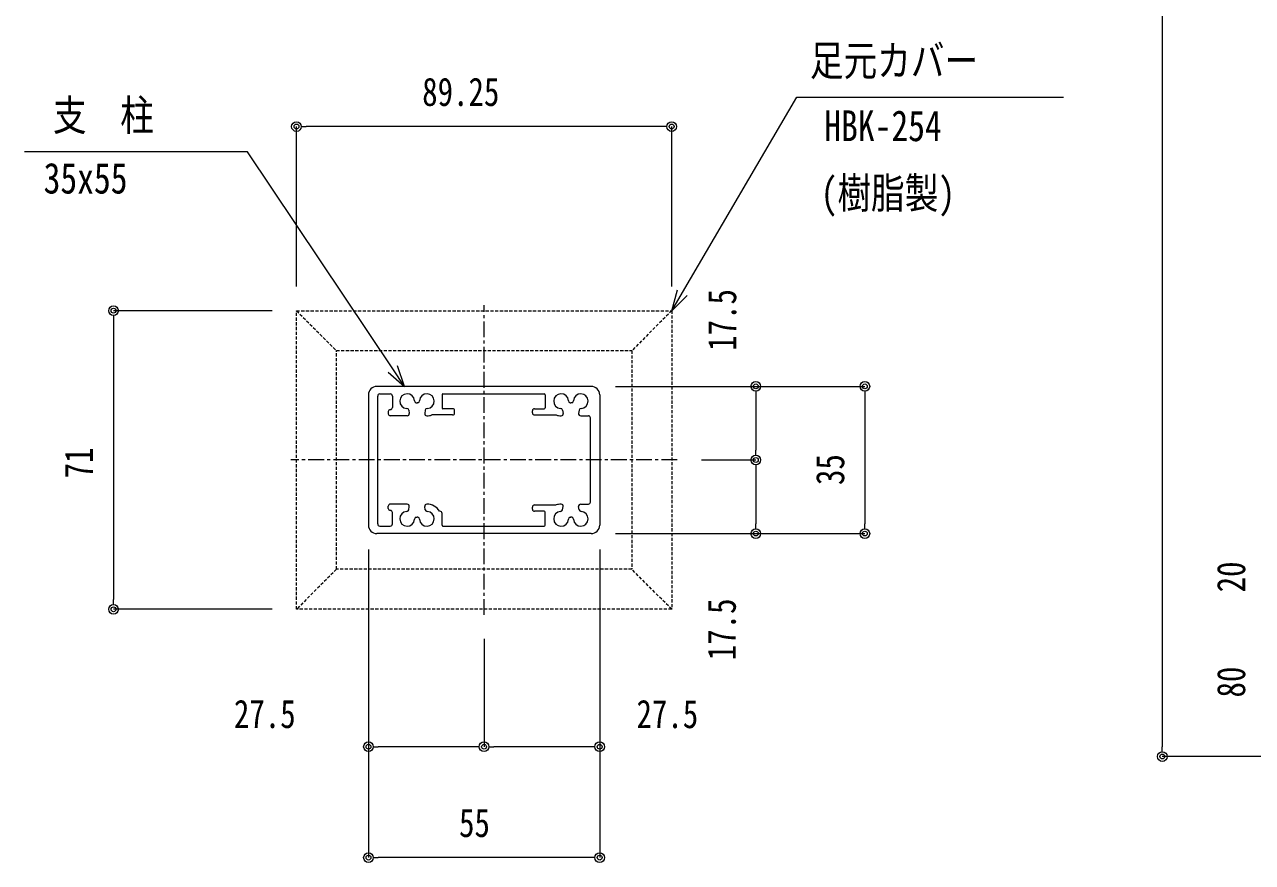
# Model space of a CAD drawing. Units: millimetres, scale not verified, with parts at other scales. Extents: x -3580 to 3580, y -1188 to 1188.
# Drawn here: x -2886 to -2302, y -733 to -335 of the extents above; entities that cross this region are included whole.
import ezdxf
from ezdxf.enums import TextEntityAlignment as Align

# ---------------------------------------------------------------- set-up
doc = ezdxf.new("R2010")
doc.units = ezdxf.units.MM
doc.header["$LTSCALE"] = 6
doc.linetypes.add('USER1', pattern=[2, 1.25, -0.25, 0.25, -0.25])
doc.linetypes.add('USER3', pattern=[0.375, 0.25, -0.125])
for name, color, linetype, lineweight in [('0-0_0', 7, 'Continuous', 18), ('0-8_3中心線', 2, 'USER1', 18), ('0-9_41_U+FF71_U+FF99_U+FF90', 6, 'Continuous', 18), ('0-A_1手摺寸法', 3, 'Continuous', 18), ('0-F_2隠れ', 6, 'USER3', 18)]:
    doc.layers.add(name, color=color, linetype=linetype, lineweight=lineweight)
doc.styles.add('ＭＳ ゴシック', font='')
doc.styles.get('ＭＳ ゴシック').set_extended_font_data('MS Gothic')

msp = doc.modelspace()

# ---------------------------------------------------------------- linework, layer by layer
at = {"layer": '0-0_0', "lineweight": 9}
for p, q in [((-2754.4, -383.302), (-2752.1, -383.302)), ((-2580.5, -383.302), (-2582.8, -383.302)), ((-2578.2, -470.871), (-2573.143, -462.243)), ((-2843.716, -473.171), (-2843.716, -475.471)), ((-2705.328, -506.871), (-2710.891, -498.561)), ((-2538.2, -509.171), (-2538.2, -511.471)), ((-2486.331, -509.171), (-2486.331, -511.471)), ((-2538.2, -539.571), (-2538.2, -537.271)), ((-2538.2, -544.171), (-2538.2, -546.471)), ((-2538.2, -574.571), (-2538.2, -572.271)), ((-2486.331, -574.571), (-2486.331, -572.271)), ((-2843.716, -610.571), (-2843.716, -608.271)), ((-2720.15, -678.243), (-2717.85, -678.243)), ((-2669.75, -678.243), (-2672.05, -678.243)), ((-2665.15, -678.243), (-2662.85, -678.243)), ((-2614.75, -678.243), (-2617.05, -678.243)), ((-2344.824, -680.606), (-2344.824, -678.306)), ((-2720.15, -730.963), (-2717.85, -730.963)), ((-2614.75, -730.963), (-2617.05, -730.963))]:
    msp.add_line(p, q, dxfattribs=at)
at = {"layer": '0-0_0'}
for points in [[(-2573.143, -462.243), (-2518.697, -369.355), (-2391.859, -369.355)], [(-2710.891, -498.561), (-2780.001, -395.334), (-2886.035, -395.334)]]:
    msp.add_lwpolyline(points, dxfattribs=at)
at = {"layer": '0-0_0', "lineweight": 9}
for points in [[(-2570.832, -463.598), (-2578.2, -470.871), (-2575.455, -460.888)], [(-2713.118, -500.052), (-2705.328, -506.871), (-2708.665, -497.07)]]:
    msp.add_lwpolyline(points, dxfattribs=at)
for centre, radius in [((-2756.7, -383.302), 2.3), ((-2756.7, -383.302), 1.15), ((-2578.2, -383.302), 2.3), ((-2578.2, -383.302), 1.15), ((-2843.716, -470.871), 2.3), ((-2843.716, -470.871), 1.15), ((-2538.2, -506.871), 2.3), ((-2538.2, -506.871), 1.15), ((-2486.331, -506.871), 2.3), ((-2486.331, -506.871), 1.15), ((-2538.2, -541.871), 2.3), ((-2538.2, -541.871), 2.3), ((-2538.2, -541.871), 1.15), ((-2538.2, -541.871), 1.15), ((-2538.2, -576.871), 2.3), ((-2538.2, -576.871), 1.15), ((-2486.331, -576.871), 2.3), ((-2486.331, -576.871), 1.15), ((-2843.716, -612.871), 2.3), ((-2843.716, -612.871), 1.15), ((-2722.45, -678.243), 2.3), ((-2722.45, -678.243), 1.15), ((-2667.45, -678.243), 2.3), ((-2667.45, -678.243), 2.3), ((-2667.45, -678.243), 1.15), ((-2667.45, -678.243), 1.15), ((-2612.45, -678.243), 2.3), ((-2612.45, -678.243), 1.15), ((-2344.824, -682.906), 2.3), ((-2344.824, -682.906), 1.15), ((-2722.45, -730.963), 2.3), ((-2722.45, -730.963), 1.15), ((-2612.45, -730.963), 2.3), ((-2612.45, -730.963), 1.15)]:
    msp.add_circle(centre, radius, dxfattribs=at)
at = {"layer": '0-8_3中心線'}
for p, q in [((-2667.45, -615.485), (-2667.45, -468.257)), ((-2575.586, -541.871), (-2759.314, -541.871))]:
    msp.add_line(p, q, dxfattribs=at)
at = {"layer": '0-9_41_U+FF71_U+FF99_U+FF90'}
for p, q in [((-2616.45, -506.871), (-2718.45, -506.871)), ((-2722.45, -510.871), (-2722.45, -572.871)), ((-2718.05, -572.271), (-2718.05, -511.471)), ((-2717.05, -510.471), (-2712.05, -510.471)), ((-2711.05, -511.471), (-2711.05, -516.871)), ((-2687.45, -510.871), (-2687.45, -517.071)), ((-2687.05, -510.471), (-2638.85, -510.471)), ((-2638.45, -510.871), (-2638.45, -517.071)), ((-2612.45, -510.871), (-2612.45, -572.871)), ((-2713.05, -518.871), (-2713.05, -519.871)), ((-2703.288, -518.191), (-2703.023, -519.697)), ((-2699.729, -514.633), (-2699.35, -514.699)), ((-2698.971, -514.633), (-2699.35, -514.699)), ((-2695.412, -518.191), (-2695.678, -519.697)), ((-2682.45, -517.471), (-2687.05, -517.471)), ((-2681.45, -519.471), (-2681.45, -518.471)), ((-2644.45, -519.471), (-2644.45, -518.471)), ((-2643.45, -517.471), (-2638.85, -517.471)), ((-2630.088, -518.191), (-2629.823, -519.697)), ((-2626.529, -514.633), (-2626.15, -514.699)), ((-2625.771, -514.633), (-2626.15, -514.699)), ((-2622.212, -518.191), (-2622.478, -519.697)), ((-2704.05, -520.871), (-2712.05, -520.871)), ((-2682.45, -520.471), (-2692.318, -520.471)), ((-2643.45, -520.471), (-2633.183, -520.471)), ((-2621.5, -520.87), (-2617.85, -520.87)), ((-2616.85, -561.871), (-2616.85, -521.87)), ((-2713.05, -564.871), (-2713.05, -563.871)), ((-2704.05, -562.871), (-2712.05, -562.871)), ((-2703.288, -565.55), (-2703.023, -564.044)), ((-2695.412, -565.55), (-2695.678, -564.044)), ((-2688.45, -566.271), (-2688.647, -566.271)), ((-2644.45, -565.271), (-2644.45, -564.271)), ((-2643.45, -563.271), (-2633.183, -563.271)), ((-2638.85, -566.271), (-2643.45, -566.271)), ((-2630.088, -565.55), (-2629.823, -564.044)), ((-2622.212, -565.55), (-2622.478, -564.044)), ((-2621.45, -562.871), (-2617.85, -562.871)), ((-2711.05, -572.271), (-2711.05, -566.871)), ((-2699.729, -569.109), (-2699.35, -569.042)), ((-2698.971, -569.109), (-2699.35, -569.042)), ((-2687.45, -572.871), (-2687.45, -567.271)), ((-2638.45, -572.871), (-2638.45, -566.671)), ((-2626.529, -569.109), (-2626.15, -569.042)), ((-2625.771, -569.109), (-2626.15, -569.042)), ((-2616.45, -576.871), (-2718.45, -576.871)), ((-2717.05, -573.271), (-2712.05, -573.271)), ((-2687.05, -573.271), (-2638.85, -573.271))]:
    msp.add_line(p, q, dxfattribs=at)
for centre, radius, start, end in [((-2718.45, -510.871), 4, 90, 180), ((-2616.45, -510.871), 4, 0, 90), ((-2717.05, -511.471), 1, 90, 180), ((-2712.05, -511.471), 1, 0, 90), ((-2704.05, -513.871), 3.5, 2.83959, 267.16041), ((-2699.556, -513.648), 1, 182.83959, 260), ((-2699.145, -513.648), 1, 280, 357.16041), ((-2694.65, -513.871), 3.5, 272.83959, 177.16041), ((-2687.05, -510.871), 0.4, 90, 180), ((-2638.85, -510.871), 0.4, 0, 90), ((-2630.85, -513.871), 3.5, 2.83959, 267.16041), ((-2626.356, -513.648), 1, 182.83959, 260), ((-2625.945, -513.648), 1, 280, 357.16041), ((-2621.45, -513.871), 3.5, 272.83959, 177.16041), ((-2712.05, -518.871), 1, 90, 180), ((-2712.05, -516.871), 1, 270, 0), ((-2704.273, -518.365), 1, 10, 87.16041), ((-2704.008, -519.87), 1, 270.40593, 10), ((-2694.693, -519.87), 1, 170, 269.59407), ((-2694.427, -518.365), 1, 92.83959, 170), ((-2687.05, -517.071), 0.4, 180, 270), ((-2682.45, -518.471), 1, 0, 90), ((-2682.45, -519.471), 1, 270, 0), ((-2643.45, -518.471), 1, 90, 180), ((-2643.45, -519.471), 1, 180, 270), ((-2638.85, -517.071), 0.4, 270, 0), ((-2631.073, -518.365), 1, 10, 87.16041), ((-2630.808, -519.87), 1, 270.40593, 10), ((-2621.493, -519.87), 1, 170, 269.59407), ((-2621.227, -518.365), 1, 92.83959, 170), ((-2712.05, -519.871), 1, 180, 270), ((-2704.05, -513.871), 7, 270, 270.40593), ((-2694.65, -513.871), 7, 269.59407, 289.46295), ((-2630.85, -513.871), 7, 250.53705, 270.40593), ((-2621.45, -513.871), 7, 269.59407, 270), ((-2617.85, -521.87), 1, 0, 90), ((-2712.05, -563.871), 1, 90, 180), ((-2712.05, -564.871), 1, 180, 270), ((-2712.05, -566.871), 1, 0, 90), ((-2704.05, -569.871), 3.5, 92.83959, 357.16041), ((-2704.273, -565.376), 1, 272.83959, 350), ((-2704.05, -569.871), 7, 89.59407, 90), ((-2704.008, -563.871), 1, 350, 89.59407), ((-2694.65, -569.871), 3.5, 182.83959, 87.16041), ((-2694.693, -563.871), 1, 90.40593, 190), ((-2694.427, -565.376), 1, 190, 267.16041), ((-2694.65, -569.871), 7, 30.94972, 90.40593), ((-2688.45, -567.271), 1, 0, 90), ((-2643.45, -564.271), 1, 90, 180), ((-2643.45, -565.271), 1, 180, 270), ((-2638.85, -566.671), 0.4, 0, 90), ((-2630.85, -569.871), 3.5, 92.83959, 357.16041), ((-2630.85, -569.871), 7, 89.59407, 109.46295), ((-2631.073, -565.376), 1, 272.83959, 350), ((-2630.808, -563.871), 1, 350, 89.59407), ((-2621.45, -569.871), 3.5, 182.83959, 87.16041), ((-2621.493, -563.871), 1, 90.40593, 190), ((-2621.227, -565.376), 1, 190, 267.16041), ((-2621.45, -569.871), 7, 90, 90.40593), ((-2617.85, -561.871), 1, 270, 0), ((-2717.05, -572.271), 1, 180, 270), ((-2712.05, -572.271), 1, 270, 0), ((-2699.556, -570.094), 1, 100, 177.16041), ((-2699.145, -570.094), 1, 2.83959, 80), ((-2626.356, -570.094), 1, 100, 177.16041), ((-2625.945, -570.094), 1, 2.83959, 80), ((-2718.45, -572.871), 4, 180, 270), ((-2687.05, -572.871), 0.4, 180, 270), ((-2638.85, -572.871), 0.4, 270, 0), ((-2616.45, -572.871), 4, 270, 0)]:
    msp.add_arc(centre, radius, start, end, dxfattribs=at)
at = {"layer": '0-A_1手摺寸法'}
for p, q in [((-2344.824, 412.494), (-2344.824, -678.306)), ((-2756.7, -459.371), (-2756.7, -383.302)), ((-2582.8, -383.302), (-2752.1, -383.302)), ((-2578.2, -459.371), (-2578.2, -383.302)), ((-2768.2, -470.871), (-2843.716, -470.871)), ((-2843.716, -475.471), (-2843.716, -608.271)), ((-2604.95, -506.871), (-2538.2, -506.871)), ((-2604.95, -506.871), (-2486.331, -506.871)), ((-2538.2, -511.471), (-2538.2, -537.271)), ((-2486.331, -511.471), (-2486.331, -572.271)), ((-2564.086, -541.871), (-2538.2, -541.871)), ((-2564.086, -541.871), (-2538.2, -541.871)), ((-2538.2, -546.471), (-2538.2, -572.271)), ((-2604.95, -576.871), (-2538.2, -576.871)), ((-2604.95, -576.871), (-2486.331, -576.871)), ((-2722.45, -584.371), (-2722.45, -730.963)), ((-2722.45, -584.371), (-2722.45, -678.243)), ((-2612.45, -584.371), (-2612.45, -730.963)), ((-2612.45, -584.371), (-2612.45, -678.243)), ((-2768.2, -612.871), (-2843.716, -612.871)), ((-2667.45, -626.985), (-2667.45, -678.243)), ((-2667.45, -626.985), (-2667.45, -678.243)), ((-2672.05, -678.243), (-2717.85, -678.243)), ((-2617.05, -678.243), (-2662.85, -678.243)), ((-2117.883, -682.906), (-2344.824, -682.906)), ((-2617.05, -730.963), (-2717.85, -730.963))]:
    msp.add_line(p, q, dxfattribs=at)
at = {"layer": '0-F_2隠れ'}
for p, q in [((-2756.7, -470.871), (-2737.7, -489.871)), ((-2756.7, -612.871), (-2756.7, -470.871)), ((-2756.7, -470.871), (-2578.2, -470.871)), ((-2578.2, -470.871), (-2597.2, -489.871)), ((-2578.2, -470.871), (-2578.2, -612.871)), ((-2737.7, -489.871), (-2597.2, -489.871)), ((-2737.7, -593.871), (-2737.7, -489.871)), ((-2597.2, -489.871), (-2597.2, -593.871)), ((-2737.7, -593.871), (-2756.7, -612.871)), ((-2597.2, -593.871), (-2737.7, -593.871)), ((-2578.2, -612.871), (-2597.2, -593.871)), ((-2578.2, -612.871), (-2756.7, -612.871))]:
    msp.add_line(p, q, dxfattribs=at)

# ---------------------------------------------------------------- texts
at = {"layer": '0-0_0', "style": 'ＭＳ ゴシック', "width": 0.8}
for s, p in [('足元カバー', (-2512.448, -363.652)), ('支\u3000柱', (-2872.534, -389.631)), ('HBK-254', (-2505.608, -394.636)), ('35x55', (-2876.967, -419.564)), ('(樹脂製)', (-2507.339, -426.644))]:
    msp.add_text(s, height=14.66, dxfattribs=at).set_placement(p, align=Align.BOTTOM_LEFT)
at = {"layer": '0-A_1手摺寸法', "color": 7, "style": 'ＭＳ ゴシック', "width": 0.8}
for s, p in [('89.25', (-2696.89, -377.552)), ('27.5', (-2786.446, -673.395)), ('27.5', (-2594.946, -673.427)), ('55', (-2679.366, -725.213))]:
    msp.add_text(s, height=13.49, dxfattribs=at).set_placement(p, align=Align.BOTTOM_LEFT)
for s, p in [('17.5', (-2543.469, -489.952)), ('71', (-2849.466, -550.633)), ('35', (-2492.081, -553.787)), ('20', (-2301.35, -604.822)), ('17.5', (-2543.664, -637.111)), ('80', (-2301.35, -654.822))]:
    msp.add_text(s, height=13.49, rotation=90, dxfattribs=at).set_placement(p, align=Align.BOTTOM_LEFT)

doc.saveas('drawing.dxf')
